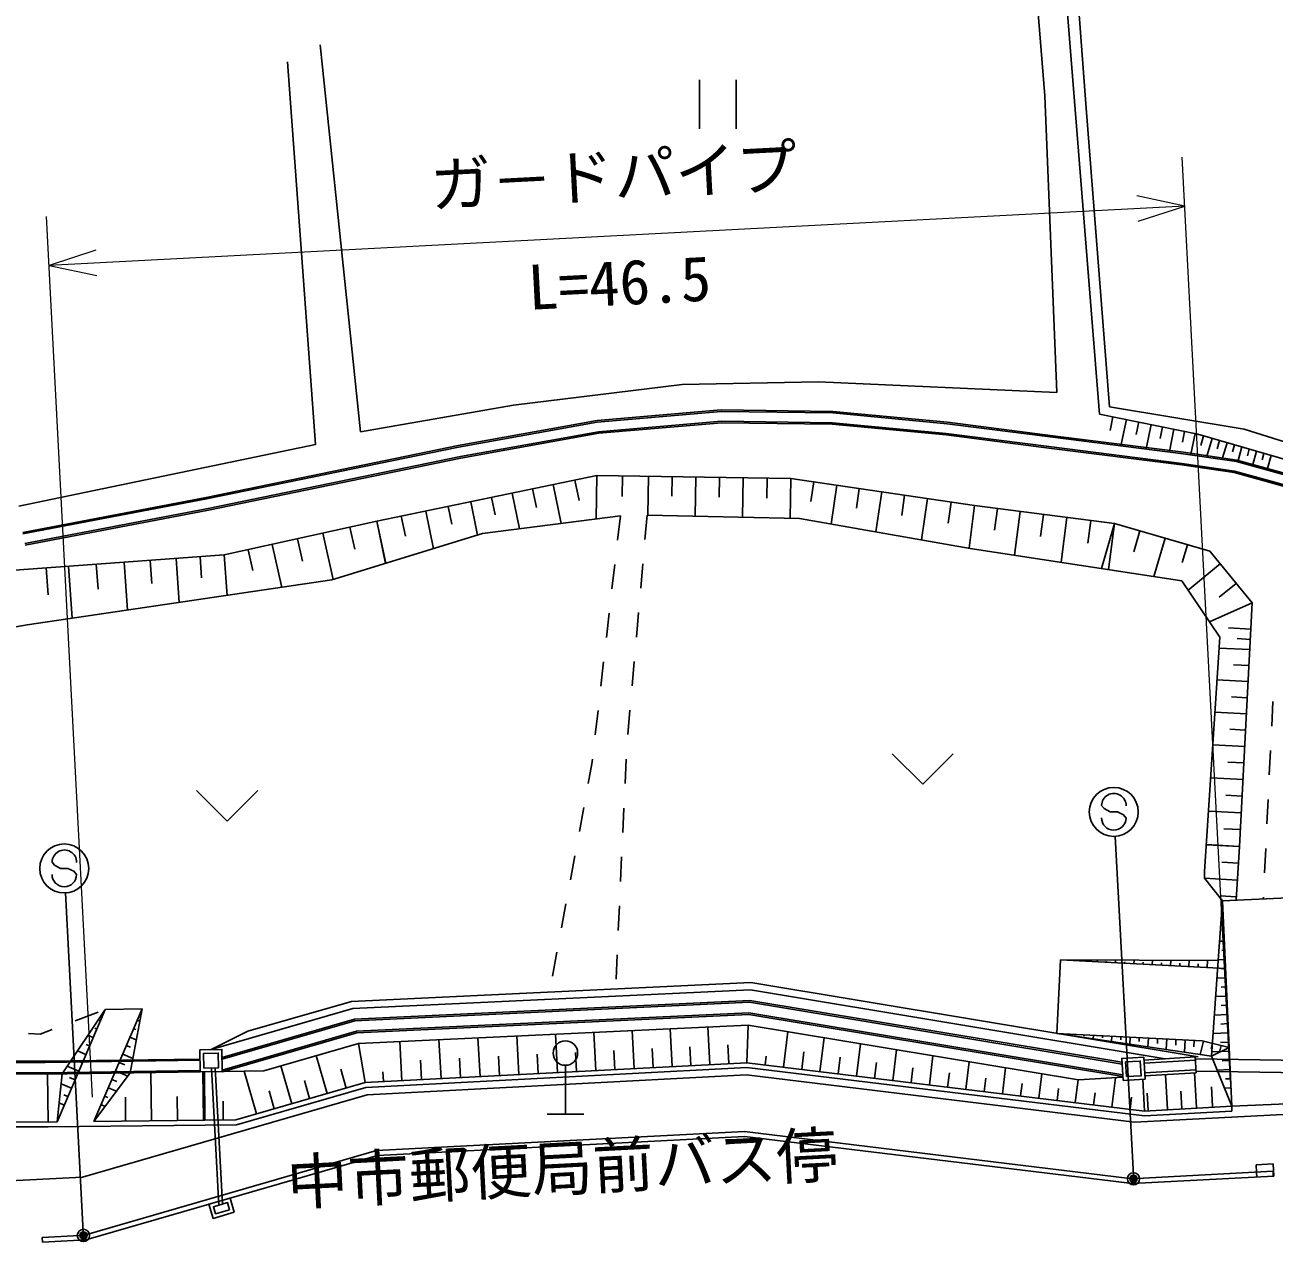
# Model space of a CAD drawing. Units: millimetres, scale not verified. Extents: x 40000 to 680000, y 20000 to 380000.
# Drawn here: x 258194 to 309175, y 299258 to 348945 of the extents above; entities that cross this region are included whole.
import ezdxf
from ezdxf.enums import TextEntityAlignment as Align

# ---------------------------------------------------------------- set-up
doc = ezdxf.new("R2010")
doc.units = ezdxf.units.MM
doc.header["$LTSCALE"] = 1000
doc.header["$PDMODE"] = 32
doc.header["$PDSIZE"] = 500
for name, color, linetype, lineweight in [('S-BGD', 7, 'Continuous', 25), ('S-STR-HTXT', 7, 'Continuous', 13), ('S-STR-STRC', 7, 'Continuous', 25)]:
    doc.layers.add(name, color=color, linetype=linetype, lineweight=lineweight)
doc.styles.add('@ＭＳ ゴシック', font='')
doc.styles.add('ＭＳ ゴシック', font='')
doc.styles.get('@ＭＳ ゴシック').set_extended_font_data('@MS Gothic')
doc.styles.get('ＭＳ ゴシック').set_extended_font_data('MS Gothic')

msp = doc.modelspace()

# ---------------------------------------------------------------- linework, layer by layer
at = {"layer": 'S-BGD'}
for p, q in [((300740, 355649), (301500, 345728)), ((299825, 346049), (299077, 355215)), ((302056, 333063), (300347, 354361)), ((270246, 348138), (271895, 332331)), ((270058, 331812), (268911, 347439)), ((285724, 346712), (285724, 344712)), ((287224, 346712), (287224, 344712)), ((300314, 333946), (299825, 346049)), ((301500, 345728), (302465, 333357)), ((278138, 333430), (285017, 334267)), ((285017, 334267), (290582, 334380)), ((290582, 334380), (300314, 333946)), ((271895, 332331), (278138, 333430)), ((286613, 333227), (281543, 332791)), ((286615, 333167), (281551, 332731)), ((291172, 333164), (286613, 333227)), ((291169, 333104), (286615, 333167)), ((295840, 332666), (291169, 333104)), ((295847, 332726), (291172, 333164)), ((306071, 332242), (302056, 333063)), ((302465, 333357), (307961, 332450)), ((302601, 332951), (302487, 332392)), ((281543, 332791), (275880, 331774)), ((281551, 332731), (275891, 331715)), ((286629, 332766), (281604, 332334)), ((286631, 332706), (281612, 332275)), ((291147, 332704), (286629, 332766)), ((291144, 332644), (286631, 332706)), ((295789, 332209), (291144, 332644)), ((295796, 332269), (291147, 332704)), ((300145, 332113), (295840, 332666)), ((300152, 332172), (295847, 332726)), ((303147, 332840), (302927, 331767)), ((303651, 332737), (303546, 332221)), ((304156, 332634), (303954, 331644)), ((304623, 332538), (304526, 332063)), ((305090, 332443), (304904, 331530)), ((307961, 332450), (314950, 330213)), ((281604, 332334), (275967, 331322)), ((281612, 332275), (275978, 331263)), ((300087, 331656), (295789, 332209)), ((300094, 331716), (295796, 332269)), ((305468, 331442), (300145, 332113)), ((305476, 331501), (300152, 332172)), ((305522, 332354), (305433, 331916)), ((305955, 332266), (305783, 331425)), ((311725, 330603), (306071, 332242)), ((306299, 332167), (306187, 331779)), ((306644, 332068), (306436, 331347)), ((306950, 331979), (306853, 331644)), ((307256, 331891), (307077, 331271)), ((257946, 329295), (270058, 331812)), ((275880, 331774), (265586, 329653)), ((275891, 331715), (265597, 329594)), ((305406, 330986), (300087, 331656)), ((305414, 331045), (300094, 331716)), ((307650, 331125), (305468, 331442)), ((307663, 331184), (305476, 331501)), ((307559, 331804), (307475, 331512)), ((307863, 331716), (307706, 331171)), ((308165, 331629), (308087, 331358)), ((308466, 331542), (308311, 331002)), ((308766, 331456), (308688, 331187)), ((275967, 331322), (265675, 329202)), ((275978, 331263), (265687, 329143)), ((307555, 330674), (305406, 330986)), ((307567, 330733), (305414, 331045)), ((311550, 330035), (307650, 331125)), ((311569, 330092), (307663, 331184)), ((309065, 331370), (308911, 330835)), ((272549, 328683), (281531, 330552)), ((280640, 330367), (280813, 329537)), ((281531, 330552), (281502, 328774)), ((281531, 330552), (289452, 330427)), ((282588, 330535), (282575, 329695)), ((283646, 330519), (283621, 328937)), ((284613, 330503), (284601, 329708)), ((285581, 330488), (285555, 328891)), ((286545, 330473), (286533, 329670)), ((287510, 330457), (287484, 328845)), ((288481, 330442), (288468, 329632)), ((289452, 330427), (289426, 328799)), ((289452, 330427), (296955, 329327)), ((311401, 329599), (307555, 330674)), ((311420, 329656), (307567, 330733)), ((278914, 330008), (279073, 329245)), ((279750, 330182), (280081, 328592)), ((290390, 330289), (290273, 329487)), ((291328, 330152), (291096, 328566)), ((292245, 330017), (292127, 329212)), ((293161, 329883), (292921, 328249)), ((265586, 329653), (258100, 328223)), ((265597, 329594), (258111, 328164)), ((276387, 329482), (276670, 328120)), ((277232, 329658), (277379, 328953)), ((278078, 329834), (278382, 328374)), ((294099, 329746), (293977, 328916)), ((295036, 329608), (294789, 327923)), ((295995, 329468), (295870, 328612)), ((265675, 329202), (258186, 327771)), ((265687, 329143), (258197, 327712)), ((273549, 328891), (273719, 328077)), ((274549, 329099), (274868, 327565)), ((275468, 329291), (275619, 328567)), ((282495, 328901), (276865, 328180)), ((282495, 328901), (282381, 327907)), ((283589, 328937), (283500, 327941)), ((289813, 328790), (283589, 328937)), ((296955, 329327), (296730, 327585)), ((296955, 329327), (302665, 328590)), ((297885, 329207), (297771, 328325)), ((298816, 329087), (298585, 327300)), ((299767, 328964), (299650, 328059)), ((300719, 328841), (300482, 327008)), ((266327, 327307), (272549, 328683)), ((271452, 328441), (271652, 327538)), ((272549, 328683), (272929, 326968)), ((272549, 328683), (272908, 326961)), ((296775, 327577), (289813, 328790)), ((301692, 328715), (301572, 327787)), ((302665, 328590), (302133, 326755)), ((302665, 328590), (302422, 326710)), ((302665, 328590), (306552, 327463)), ((269319, 327969), (269521, 327056)), ((270355, 328198), (270774, 326304)), ((276865, 328180), (270715, 326286)), ((303696, 328290), (303450, 327440)), ((304728, 327991), (304274, 326426)), ((257777, 326685), (266327, 327307)), ((266327, 327307), (266447, 325656)), ((267305, 327523), (267492, 326680)), ((268284, 327740), (268672, 325984)), ((305413, 326251), (296775, 327577)), ((305640, 327727), (305430, 327004)), ((306552, 327463), (308286, 325350)), ((259965, 326844), (260120, 324722)), ((261103, 326927), (261177, 325908)), ((262241, 327010), (262383, 325056)), ((263299, 327087), (263368, 326149)), ((264358, 327164), (264488, 325367)), ((265343, 327235), (265405, 326373)), ((282267, 326914), (282153, 325920)), ((283412, 326945), (283324, 325949)), ((306974, 326948), (305666, 325875)), ((270715, 326286), (258278, 324450)), ((259062, 326779), (259142, 325684)), ((306957, 323956), (305413, 326251)), ((307630, 326149), (306938, 325581)), ((308286, 325350), (306537, 324581)), ((308286, 325350), (307766, 315407)), ((282039, 324927), (281925, 323933)), ((283235, 324953), (283147, 323957)), ((253618, 323633), (258278, 324450)), ((308230, 324284), (307316, 324332)), ((306344, 314380), (306957, 323956)), ((308208, 323863), (307665, 323891)), ((308186, 323442), (306929, 323507)), ((281812, 322940), (281698, 321946)), ((283059, 322961), (282970, 321965)), ((308152, 322791), (307520, 322824)), ((308118, 322140), (306845, 322207)), ((308084, 321482), (307443, 321515)), ((309128, 321322), (309080, 320323)), ((281584, 320953), (281470, 319959)), ((282882, 320969), (282794, 319972)), ((308049, 320824), (306761, 320891)), ((308015, 320158), (307367, 320192)), ((293585, 319195), (294835, 317945)), ((296085, 319195), (294835, 317945)), ((307980, 319492), (306676, 319560)), ((309032, 319325), (308983, 318326)), ((281334, 318775), (281187, 317981)), ((281356, 318966), (281334, 318775)), ((282731, 318975), (282685, 317976)), ((307945, 318819), (307289, 318853)), ((307909, 318146), (306590, 318215)), ((265194, 317689), (266444, 316439)), ((267694, 317689), (266444, 316439)), ((307874, 317465), (307210, 317500)), ((308935, 317327), (308886, 316328)), ((281004, 316998), (280821, 316014)), ((282639, 316977), (282593, 315978)), ((307838, 316784), (306502, 316854)), ((307802, 316095), (307130, 316131)), ((307766, 315407), (306414, 315478)), ((307766, 315407), (306415, 315493)), ((307766, 315407), (307626, 313217)), ((308838, 315329), (308790, 314331)), ((280639, 315031), (280456, 314048)), ((282547, 314979), (282501, 313980)), ((307722, 314720), (307049, 314763)), ((306335, 314119), (306344, 314380)), ((307679, 314034), (306335, 314119)), ((307070, 313192), (306335, 314119)), ((280273, 313065), (280091, 312082)), ((306897, 310747), (307070, 313192)), ((307635, 313351), (306974, 313393)), ((307077, 313043), (307060, 313042)), ((311066, 313372), (307070, 313192)), ((307447, 304801), (307070, 313192)), ((308741, 313332), (308738, 313267)), ((282455, 312981), (282409, 311982)), ((307094, 312668), (307064, 312667)), ((307111, 312293), (307006, 312289)), ((307144, 311544), (306953, 311536)), ((307128, 311919), (307054, 311915)), ((279908, 311098), (279725, 310115)), ((307161, 311169), (307044, 311164)), ((282363, 310983), (282317, 309984)), ((300457, 310774), (300304, 307778)), ((307194, 310431), (300457, 310774)), ((306897, 310747), (300457, 310774)), ((301206, 310736), (301207, 310771)), ((301580, 310717), (301581, 310743)), ((301955, 310698), (301958, 310768)), ((302329, 310679), (302331, 310722)), ((302704, 310660), (302709, 310765)), ((303078, 310641), (303081, 310702)), ((303453, 310622), (303460, 310761)), ((303827, 310603), (303831, 310681)), ((304202, 310583), (304211, 310758)), ((304576, 310564), (304581, 310661)), ((304951, 310545), (304961, 310755)), ((305325, 310526), (305331, 310640)), ((305700, 310507), (305712, 310752)), ((306074, 310488), (306081, 310619)), ((306449, 310469), (306463, 310749)), ((306621, 306842), (306897, 310747)), ((307178, 310795), (306900, 310782)), ((307212, 310046), (306847, 310029)), ((307195, 310420), (307034, 310413)), ((271524, 309084), (287818, 309852)), ((271574, 308786), (287800, 309551)), ((287800, 309551), (304731, 306739)), ((287818, 309852), (306077, 306819)), ((307229, 309671), (307024, 309662)), ((267296, 307862), (271524, 309084)), ((271645, 308358), (287775, 309119)), ((271656, 308289), (287771, 309049)), ((287771, 309049), (302973, 306524)), ((287775, 309119), (302969, 306595)), ((307245, 309296), (306793, 309276)), ((259708, 306126), (261471, 308756)), ((260244, 308290), (261179, 308645)), ((260565, 306642), (261471, 308756)), ((261471, 308756), (262971, 308773)), ((262064, 306659), (262971, 308773)), ((262490, 306167), (262971, 308773)), ((265793, 307115), (271574, 308786)), ((271727, 307862), (287745, 308617)), ((271738, 307792), (287741, 308547)), ((287741, 308547), (303004, 306012)), ((287745, 308617), (302999, 306083)), ((307279, 308547), (306740, 308523)), ((307262, 308922), (307014, 308911)), ((258820, 307749), (259309, 307935)), ((261126, 307951), (261050, 307984)), ((261274, 308296), (261187, 308333)), ((262626, 307968), (262717, 307929)), ((262774, 308313), (262877, 308268)), ((266236, 306795), (271645, 308358)), ((266237, 306723), (271656, 308289)), ((271809, 307365), (287716, 308115)), ((284604, 306421), (284524, 307964)), ((286148, 306501), (286068, 308037)), ((287716, 308115), (287663, 306580)), ((287716, 308115), (301197, 305876)), ((307296, 308173), (307005, 308159)), ((258343, 307768), (258820, 307749)), ((260978, 307607), (260762, 307699)), ((262478, 307624), (262738, 307512)), ((265793, 307115), (267296, 307862)), ((266243, 306277), (271727, 307862)), ((266245, 306204), (271738, 307792)), ((273576, 305845), (273493, 307444)), ((275176, 305929), (275092, 307520)), ((276767, 306012), (276684, 307595)), ((278350, 306094), (278268, 307670)), ((279926, 306176), (279844, 307744)), ((281493, 306258), (281412, 307818)), ((283053, 306340), (282972, 307891)), ((289152, 306399), (289328, 307847)), ((290641, 306218), (290809, 307601)), ((306242, 307476), (300304, 307778)), ((300304, 307778), (306621, 306842)), ((301053, 307740), (301049, 307668)), ((301428, 307721), (301425, 307667)), ((301802, 307702), (301795, 307557)), ((302177, 307683), (302172, 307592)), ((302551, 307664), (302540, 307447)), ((302926, 307645), (302919, 307518)), ((303300, 307625), (303285, 307336)), ((303675, 307606), (303666, 307444)), ((304049, 307587), (304031, 307226)), ((304424, 307568), (304414, 307369)), ((304798, 307549), (304776, 307115)), ((305173, 307530), (305161, 307295)), ((305547, 307511), (305521, 307005)), ((305922, 307492), (305908, 307223)), ((306295, 307462), (306155, 306911)), ((307340, 307198), (306242, 307476)), ((307313, 307798), (306687, 307770)), ((307330, 307423), (306995, 307408)), ((260683, 306917), (260337, 307065)), ((260830, 307262), (260690, 307322)), ((262183, 306934), (262598, 306756)), ((262330, 307279), (262499, 307207)), ((267937, 306246), (271809, 307365)), ((271809, 307365), (272078, 305767)), ((279138, 306135), (279097, 306921)), ((280709, 306217), (280668, 306999)), ((282273, 306299), (282232, 307077)), ((283828, 306380), (283788, 307154)), ((285376, 306461), (285336, 307231)), ((286920, 306541), (286880, 307311)), ((289896, 306308), (289983, 307016)), ((292130, 306036), (292290, 307355)), ((293619, 305855), (293772, 307109)), ((303482, 304151), (360405, 307121)), ((306658, 307371), (306606, 307165)), ((306621, 306842), (307340, 307198)), ((307346, 307049), (306633, 307017)), ((307022, 307279), (306953, 307007)), ((259014, 306636), (257475, 306642)), ((259014, 306586), (257475, 306592)), ((265337, 306728), (259009, 306636)), ((265338, 306678), (259010, 306586)), ((259501, 304160), (260565, 306642)), ((260387, 306228), (259912, 306432)), ((262581, 306664), (260049, 306636)), ((260535, 306573), (260330, 306661)), ((261001, 304177), (262064, 306659)), ((262035, 306590), (262264, 306491)), ((269090, 304903), (268643, 306450)), ((270532, 305320), (270084, 306867)), ((272078, 305767), (287663, 306580)), ((274376, 305887), (274334, 306684)), ((275971, 305970), (275930, 306764)), ((277559, 306053), (277517, 306843)), ((280252, 306473), (280252, 304473)), ((287663, 306580), (303895, 304605)), ((288407, 306490), (288451, 306852)), ((291385, 306127), (291468, 306803)), ((292874, 305946), (292953, 306589)), ((295108, 305674), (295253, 306863)), ((296597, 305493), (296734, 306617)), ((305958, 306812), (303865, 306687)), ((305966, 306687), (303872, 306562)), ((305958, 306812), (305997, 306163)), ((311025, 306652), (305982, 306738)), ((307447, 304801), (306621, 306842)), ((307363, 306674), (307052, 306660)), ((259012, 306166), (257473, 306172)), ((259012, 306116), (257473, 306122)), ((265344, 306258), (259016, 306166)), ((265344, 306208), (259017, 306116)), ((259140, 304156), (259118, 306118)), ((259501, 304160), (259708, 306126)), ((260240, 305883), (260014, 305980)), ((262490, 306167), (261001, 304177)), ((261739, 305900), (261948, 305811)), ((261887, 306245), (262388, 306030)), ((263359, 304203), (263336, 306179)), ((265477, 304227), (265455, 306210)), ((267937, 306246), (265517, 306211)), ((265517, 306211), (265539, 304228)), ((265809, 306365), (266101, 300760)), ((265959, 306367), (266249, 300803)), ((267649, 304487), (267144, 306234)), ((271305, 305543), (271081, 306317)), ((272112, 305568), (287656, 306379)), ((272162, 305271), (287646, 306079)), ((272827, 305806), (272806, 306206)), ((287646, 306079), (303482, 304151)), ((287656, 306379), (303889, 304404)), ((294363, 305765), (294438, 306375)), ((295852, 305583), (295923, 306162)), ((297341, 305402), (297408, 305948)), ((298086, 305312), (298215, 306371)), ((299575, 305130), (299696, 306125)), ((301197, 305876), (303005, 305984)), ((302553, 304768), (302699, 305966)), ((303895, 304605), (303817, 305903)), ((305989, 306288), (303896, 306163)), ((305997, 306163), (303904, 306038)), ((304823, 304677), (304740, 306088)), ((306007, 304747), (305924, 306159)), ((311056, 306151), (305973, 306238)), ((307380, 306299), (306850, 306276)), ((307397, 305925), (307198, 305916)), ((260092, 305539), (259665, 305722)), ((261592, 305556), (261925, 305413)), ((266803, 304242), (272078, 305767)), ((266833, 304043), (272112, 305568)), ((268370, 304695), (268156, 305434)), ((269811, 305112), (269597, 305851)), ((298830, 305221), (298893, 305735)), ((300319, 305040), (300378, 305521)), ((301064, 304949), (301177, 305879)), ((305415, 304712), (305373, 305418)), ((306667, 304785), (306620, 305599)), ((307414, 305550), (307149, 305538)), ((259796, 304849), (259583, 304941)), ((259944, 305194), (259784, 305263)), ((260535, 301910), (272162, 305271)), ((261444, 305211), (261569, 305157)), ((262303, 304192), (262291, 305178)), ((264418, 304215), (264407, 305205)), ((266289, 304237), (266280, 305006)), ((301808, 304858), (301869, 305355)), ((303298, 304677), (303358, 305174)), ((304043, 304632), (304002, 305337)), ((307447, 304801), (311443, 304980)), ((261296, 304866), (261463, 304795)), ((279502, 304473), (281002, 304473)), ((303889, 304404), (307458, 304601)), ((303895, 304605), (307447, 304801)), ((307447, 304801), (307458, 304601)), ((259143, 303956), (257475, 303960)), ((257501, 304163), (259140, 304156)), ((259501, 304160), (259140, 304156)), ((266833, 304043), (259143, 303956)), ((265539, 304228), (261001, 304177)), ((265539, 304228), (266803, 304242)), ((272546, 302988), (287566, 303771)), ((272579, 302789), (287559, 303571)), ((287559, 303571), (303395, 301643)), ((287566, 303771), (303292, 301857)), ((260724, 299570), (272546, 302988)), ((260683, 299350), (272579, 302789)), ((308448, 302408), (309147, 302444)), ((308448, 302408), (308464, 302110)), ((309147, 302444), (309173, 301945)), ((253618, 301549), (260535, 301910)), ((303395, 301643), (309173, 301945)), ((309136, 302146), (303590, 301847)), ((308474, 301908), (308464, 302110)), ((309136, 302146), (309145, 301967)), ((260430, 299521), (258900, 299438)), ((258900, 299438), (258909, 299258)), ((260683, 299350), (258909, 299258))]:
    msp.add_line(p, q, dxfattribs=at)
for points in [[(265344, 306208), (265331, 307108), (266231, 307121), (266244, 306221)], [(265492, 306360), (265483, 306960), (266083, 306969), (266092, 306369)], [(303013, 305854), (302959, 306753), (303858, 306807), (303912, 305908)], [(303154, 306013), (303118, 306612), (303717, 306648), (303753, 306049)], [(266733, 300475), (265868, 300225), (265701, 300801), (266566, 301051)], [(266547, 300577), (265970, 300410), (265887, 300699), (266464, 300865)]]:
    msp.add_lwpolyline(points, close=True, dxfattribs=at)
msp.add_circle((280252, 306973), 500, dxfattribs=at)
at = {"layer": 'S-STR-HTXT'}
for p, q in [((307395, 305800), (305426, 343545)), ((305530, 341548), (303574, 341964)), ((260949, 305175), (259073, 341127)), ((305530, 341548), (259177, 339129)), ((303628, 340930), (305530, 341548)), ((261079, 339747), (259177, 339129)), ((259177, 339129), (261133, 338713))]:
    msp.add_line(p, q, dxfattribs=at)
at = {"layer": 'S-STR-STRC'}
for p, q in [((302237, 316958), (302138, 317076)), ((302482, 316819), (302237, 316958)), ((302783, 316816), (302482, 316819)), ((303028, 316704), (302783, 316816)), ((303134, 316568), (303028, 316704)), ((303433, 301989), (302687, 315819)), ((259403, 314649), (259303, 314767)), ((259648, 314510), (259403, 314649)), ((259948, 314507), (259648, 314510)), ((260193, 314395), (259948, 314507)), ((260299, 314259), (260193, 314395)), ((260572, 299679), (259850, 313510))]:
    msp.add_line(p, q, dxfattribs=at)
for centre, radius in [((302633, 316817), 1000), ((259798, 314508), 1000), ((303441, 301839), 150), ((303441, 301839), 120), ((303441, 301839), 90), ((303441, 301839), 60), ((303441, 301839), 30), ((260580, 299529), 150), ((260580, 299529), 120), ((260580, 299529), 90), ((260580, 299529), 60), ((260580, 299529), 30)]:
    msp.add_circle(centre, radius, dxfattribs=at)
for centre, start, end in [((302638, 317072), 359.5549, 179.5549), ((302634, 316572), 179.5549, 359.5549), ((259803, 314763), 359.5549, 179.5549), ((259799, 314263), 179.5549, 359.5549)]:
    msp.add_arc(centre, 500, start, end, dxfattribs=at)
for p in [(303441, 301839), (260580, 299529)]:
    msp.add_point(p, dxfattribs=at)

# ---------------------------------------------------------------- texts
at = {"layer": 'S-BGD', "style": 'ＭＳ ゴシック'}
msp.add_text('中市郵便局前バス停', height=1833, rotation=2.987, dxfattribs=at).set_placement((280069, 303180), align=Align.TOP_CENTER)
at = {"layer": 'S-STR-HTXT', "style": 'ＭＳ ゴシック'}
msp.add_text('ガ－ドパイプ', height=1833, rotation=2.987, dxfattribs=at).set_placement((282301, 341337), align=Align.BOTTOM_CENTER)
at = {"layer": 'S-STR-HTXT', "style": '@ＭＳ ゴシック'}
msp.add_text('L=46.5', height=1833, rotation=2.987, dxfattribs=at).set_placement((282406, 339340), align=Align.TOP_CENTER)

doc.saveas('drawing.dxf')
